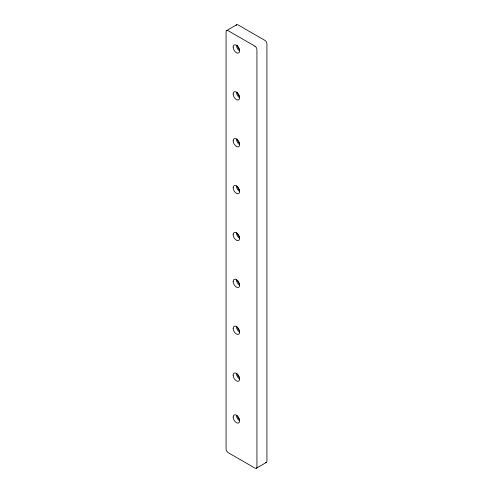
<?xml version="1.0" encoding="UTF-8"?>
<svg xmlns="http://www.w3.org/2000/svg" width="493" height="493" viewBox="0 0 493 493"><rect width="100%" height="100%" fill="white"/><g stroke="black" fill="none" stroke-linecap="round" stroke-linejoin="round"><path stroke-width="0.74" d="M226.675 30.548L236.658 24.779M256.342 468.221L266.325 462.452M239.635 144.597A4.591 2.65 60 0 1 236.387 138.971M239.635 143.186A2.872 1.658 60 0 1 237.675 139.106M239.635 332.116A4.591 2.65 60 0 1 236.387 326.489M239.635 330.711A2.872 1.658 60 0 1 237.608 327.192M239.635 285.237A4.591 2.65 60 0 1 236.387 279.611M239.635 283.826A2.872 1.658 60 0 1 237.608 280.314M239.635 97.713A4.591 2.65 60 0 1 236.387 92.086M239.635 96.308A2.872 1.658 60 0 1 237.675 92.228M239.635 191.475A4.591 2.65 60 0 1 236.387 185.849M239.635 190.07A2.872 1.658 60 0 1 237.608 186.551M239.635 378.994A4.591 2.65 60 0 1 236.387 373.367M239.635 377.589A2.872 1.658 60 0 1 237.608 374.07M239.635 238.353A4.591 2.65 60 0 1 236.387 232.727M239.635 236.948A2.872 1.658 60 0 1 237.608 233.429M239.635 420.812A4.591 2.65 60 0 1 236.387 415.186M239.635 419.407A2.872 1.658 60 0 1 237.608 415.895M239.635 50.834A4.591 2.65 60 0 1 236.387 45.208M239.635 49.429A2.872 1.658 60 0 1 237.675 45.344M265.419 462.533A2.872 1.658 60 0 0 266.923 461.14L266.923 43.908A2.872 1.658 60 0 0 264.889 40.395L238.094 24.921A2.872 1.658 60 0 0 236.135 25.525M254.906 46.157L228.111 30.689A2.872 1.658 60 0 0 226.077 31.86L226.077 449.092A2.872 1.658 60 0 0 228.111 452.605L254.906 468.079A2.872 1.658 60 0 0 256.933 466.908L256.933 49.676A2.872 1.658 60 0 0 254.906 46.157M233.14 140.844A4.591 2.65 60 0 0 238.008 146.908A4.591 2.65 60 0 0 238.008 140.406A4.591 2.65 60 0 0 233.14 140.844M233.14 328.363A4.591 2.65 60 0 0 238.008 334.427A4.591 2.65 60 0 0 238.008 327.931A4.591 2.65 60 0 0 233.14 328.363M233.14 281.485A4.591 2.65 60 0 0 238.008 287.542A4.591 2.65 60 0 0 238.008 281.047A4.591 2.65 60 0 0 233.14 281.485M233.14 93.966A4.591 2.65 60 0 0 238.008 100.024A4.591 2.65 60 0 0 238.008 93.528A4.591 2.65 60 0 0 233.14 93.966M233.14 187.722A4.591 2.65 60 0 0 238.008 193.786A4.591 2.65 60 0 0 238.008 187.291A4.591 2.65 60 0 0 233.14 187.722M233.14 375.247A4.591 2.65 60 0 0 238.008 381.305A4.591 2.65 60 0 0 238.008 374.809A4.591 2.65 60 0 0 233.14 375.247M233.14 234.606A4.591 2.65 60 0 0 238.008 240.664A4.591 2.65 60 0 0 238.008 234.169A4.591 2.65 60 0 0 233.14 234.606M233.14 417.066A4.591 2.65 60 0 0 238.008 423.123A4.591 2.65 60 0 0 238.008 416.628A4.591 2.65 60 0 0 233.14 417.066M233.14 47.081A4.591 2.65 60 0 0 238.008 53.145A4.591 2.65 60 0 0 238.008 46.65A4.591 2.65 60 0 0 233.14 47.081"/></g></svg>
